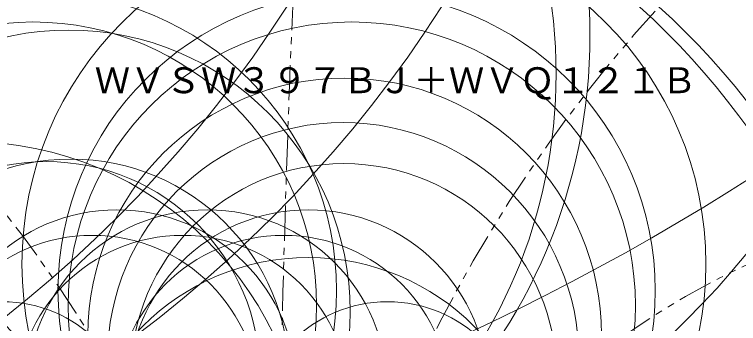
# Model space of a CAD drawing. Units: millimetres, scale not verified. Extents: x -9876 to 10121, y -1333 to 20075.
# Drawn here: x 17.97 to 58.85, y 93.93 to 111.39 of the extents above; entities that cross this region are included whole.
import ezdxf
from ezdxf.enums import TextEntityAlignment as Align

# ---------------------------------------------------------------- set-up
doc = ezdxf.new("R2010")
doc.units = ezdxf.units.MM
doc.header["$LTSCALE"] = 0.125
doc.linetypes.add('USER1', pattern=[31.75, 15.875, -3.175, 3.175, -3.175, 3.175, -3.175])
doc.layers.add('0-3_TOUROKU', color=7, linetype='Continuous')
doc.layers.add('0-4_GAIKEI', color=1, linetype='Continuous', lineweight=18)
doc.styles.add('ＭＳ ゴシック', font='')
doc.styles.get('ＭＳ ゴシック').set_extended_font_data('MS Gothic')

msp = doc.modelspace()

# ---------------------------------------------------------------- linework, layer by layer
at = {"layer": '0-4_GAIKEI'}
for centre, radius in [((122.773, 10076.0991), 9998.4889), ((40.2027, 932.7038), 854.7209), ((-16.4864, 862.3535), 782.3215), ((38.6577, 862.3535), 782.3215), ((-22.6715, 470.8723), 391.768), ((-21.291, 470.8792), 391.7749), ((-27.0977, 466.2909), 386.2592), ((18.0464, 466.2909), 386.2592), ((-16.4628, 221.4929), 141.461), ((38.6813, 221.4929), 141.461), ((193.2439, 82.8098), 212.3644), ((194.317, 82.8286), 212.3644), ((37.586, 171.7595), 93.7789), ((-26.3562, 149.9979), 70.8536), ((-17.6064, 149.9996), 70.8553), ((36.3294, 141.4814), 63.3853), ((19.1949, 130.8571), 51.9369), ((37.1312, 130.9646), 52.0443), ((37.1442, 129.9292), 51.1346), ((37.1279, 126.1198), 47.4509), ((37.5939, 116.9557), 38.9752), ((36.9287, 113.5258), 35.4233), ((36.9679, 111.6007), 32.8053), ((19.159, 110.238), 31.3089), ((37.159, 110.238), 31.3089), ((36.9229, 109.1571), 30.487), ((19.4344, 108.0422), 29.1207), ((36.8912, 108.0424), 29.1209), ((25.2613, 79.7893), 43.2814), ((24.1882, 79.7706), 43.2814), ((37.7002, 97.2877), 19.3069), ((19.2915, 95.7922), 16.8626), ((37.2915, 95.7922), 16.8626), ((19.0174, 94.9462), 16.0165), ((37.0174, 94.9462), 16.0165), ((21.0258, 94.6079), 15.9015), ((36.6187, 93.2957), 14.497), ((36.5326, 91.9771), 13.3025), ((15.2662, 84.9652), 19.2479), ((19.7576, 91.0015), 12.0769), ((21.1563, 90.8779), 12.3402), ((36.5667, 90.9439), 12.0193), ((23.7604, 90.1921), 10.1588), ((28.8604, 90.1921), 10.1588), ((34.5604, 90.1921), 10.1588), ((22.3687, 89.4708), 9.4374), ((27.4687, 89.4708), 9.4374), ((33.1687, 89.4708), 9.4374), ((34.5666, 84.4459), 13.2131), ((1.2292, 77.2345), 18.0386), ((17.2891, 87.5962), 7.5638), ((39.0365, 87.5979), 7.5656)]:
    msp.add_circle(centre, radius, dxfattribs=at)
at = {"layer": '0-4_GAIKEI', "linetype": 'USER1'}
for centre, radius in [((937.7197, 72.3823), 904.8856), ((114.4547, 56.9641), 81.3615), ((-40.8512, 54.6424), 73.962), ((-23.0823, 55.1178), 56.0716), ((78.5253, 55.9515), 45.5341), ((78.5253, 55.9515), 45.5341)]:
    msp.add_circle(centre, radius, dxfattribs=at)

# ---------------------------------------------------------------- texts
at = {"layer": '0-3_TOUROKU', "style": 'ＭＳ ゴシック'}
msp.add_text('ＷＶＳＷ３９７ＢＪ＋ＷＶＱ１２１Ｂ', height=1.466, dxfattribs=at).set_placement((22.5024, 106.4986), align=Align.BOTTOM_LEFT)

doc.saveas('drawing.dxf')
